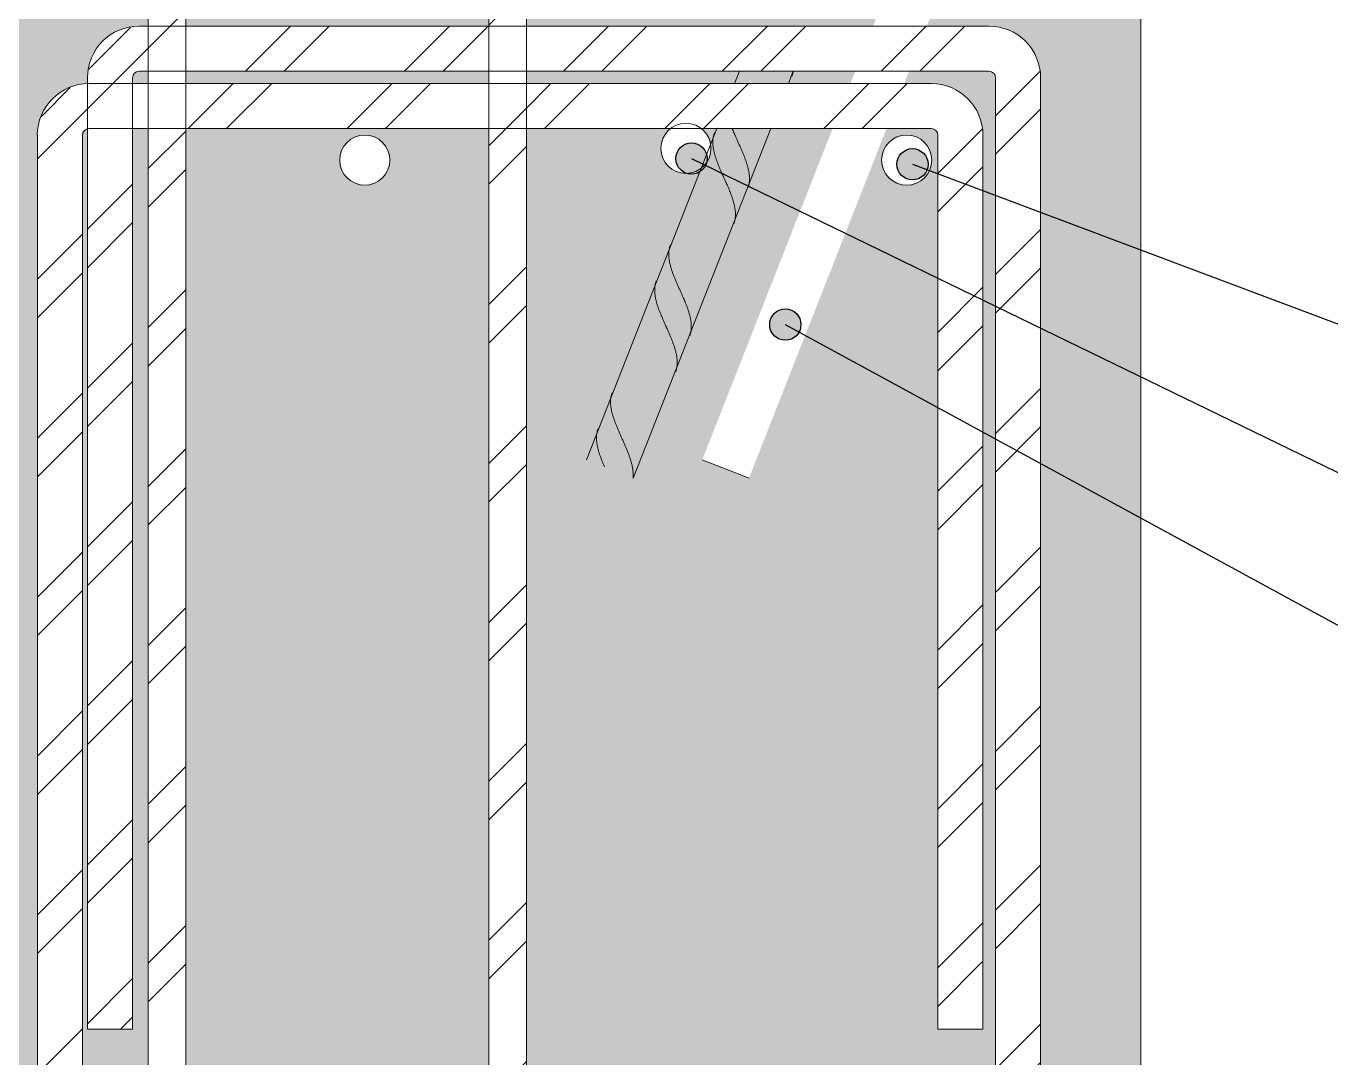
# Model space of a CAD drawing. Header units: inches. Extents: x 16427 to 16619, y -152 to -15.
# Drawn here: x 16552.57 to 16565.57, y -69.91 to -59.63 of the extents above; entities that cross this region are included whole.
import ezdxf

# ---------------------------------------------------------------- set-up
doc = ezdxf.new("R2010")
doc.units = ezdxf.units.IN
doc.header["$MEASUREMENT"] = 0
for name, color, linetype, lineweight in [('A-ANNO-IDEN', 131, 'Continuous', 30), ('A-WALL', 113, 'Continuous', 18), ('A-WALL-PATT', 111, 'Continuous', 18)]:
    doc.layers.add(name, color=color, linetype=linetype, lineweight=lineweight)
pattern_1 = [(45, (2079.869, -114.959), (-0.791959595, 0.791959595), []), (45, (2079.869, -113.759), (-0.791959595, 0.791959595), [])]

# ---------------------------------------------------------------- blocks, each defined once
blk = doc.blocks.new('FP_1-DETAIL - HOLLOWCORE SLAB - RC WAL CONNECTION FRONT')
at = {"layer": 'A-WALL', "lineweight": 9}
for p, q in [((16454.67, -60.074), (16454.621, -60.198)), ((16455.159, -60.198), (16455.207, -60.074)), ((16454.444, -60.647), (16453.145, -63.948)), ((16453.611, -64.131), (16454.982, -60.647))]:
    blk.add_line(p, q, dxfattribs=at)
at = {"layer": 'A-WALL-PATT', "color": 8, "lineweight": 9}
for p, q in [((16455.204, -60.093), (16455.205, -60.087)), ((16455.205, -60.087), (16455.206, -60.081)), ((16455.206, -60.081), (16455.207, -60.075)), ((16455.195, -60.123), (16455.197, -60.117)), ((16455.197, -60.117), (16455.199, -60.111)), ((16455.199, -60.111), (16455.201, -60.105)), ((16455.201, -60.105), (16455.202, -60.099)), ((16455.202, -60.099), (16455.204, -60.093)), ((16454.408, -60.744), (16454.409, -60.737)), ((16454.409, -60.737), (16454.41, -60.731)), ((16454.41, -60.731), (16454.411, -60.725)), ((16454.411, -60.725), (16454.413, -60.719)), ((16454.413, -60.719), (16454.414, -60.713)), ((16454.414, -60.713), (16454.416, -60.707)), ((16454.416, -60.707), (16454.417, -60.701)), ((16454.417, -60.701), (16454.419, -60.695)), ((16454.419, -60.695), (16454.421, -60.689)), ((16454.603, -60.658), (16454.6, -60.651)), ((16454.607, -60.666), (16454.603, -60.658)), ((16454.61, -60.674), (16454.607, -60.666)), ((16454.613, -60.682), (16454.61, -60.674)), ((16454.616, -60.69), (16454.613, -60.682)), ((16454.62, -60.698), (16454.616, -60.69)), ((16454.623, -60.706), (16454.62, -60.698)), ((16454.627, -60.714), (16454.623, -60.706)), ((16454.63, -60.722), (16454.627, -60.714)), ((16454.634, -60.73), (16454.63, -60.722)), ((16454.637, -60.738), (16454.634, -60.73)), ((16454.406, -60.763), (16454.407, -60.756)), ((16454.406, -60.769), (16454.406, -60.763)), ((16454.406, -60.776), (16454.406, -60.769)), ((16454.406, -60.782), (16454.406, -60.776)), ((16454.406, -60.789), (16454.406, -60.782)), ((16454.406, -60.796), (16454.406, -60.789)), ((16454.406, -60.802), (16454.406, -60.796)), ((16454.407, -60.809), (16454.406, -60.802)), ((16454.407, -60.75), (16454.408, -60.744)), ((16454.407, -60.756), (16454.407, -60.75)), ((16454.407, -60.816), (16454.407, -60.809)), ((16454.408, -60.823), (16454.407, -60.816)), ((16454.409, -60.83), (16454.408, -60.823)), ((16454.41, -60.837), (16454.409, -60.83)), ((16454.411, -60.844), (16454.41, -60.837)), ((16454.412, -60.851), (16454.411, -60.844)), ((16454.413, -60.858), (16454.412, -60.851)), ((16454.415, -60.865), (16454.413, -60.858)), ((16454.416, -60.872), (16454.415, -60.865)), ((16454.641, -60.746), (16454.637, -60.738)), ((16454.644, -60.754), (16454.641, -60.746)), ((16454.648, -60.762), (16454.644, -60.754)), ((16454.651, -60.77), (16454.648, -60.762)), ((16454.655, -60.778), (16454.651, -60.77)), ((16454.659, -60.786), (16454.655, -60.778)), ((16454.662, -60.794), (16454.659, -60.786)), ((16454.666, -60.802), (16454.662, -60.794)), ((16454.669, -60.81), (16454.666, -60.802)), ((16454.673, -60.818), (16454.669, -60.81)), ((16454.677, -60.826), (16454.673, -60.818)), ((16454.68, -60.834), (16454.677, -60.826)), ((16454.684, -60.842), (16454.68, -60.834)), ((16454.687, -60.85), (16454.684, -60.842)), ((16454.691, -60.858), (16454.687, -60.85)), ((16454.694, -60.866), (16454.691, -60.858)), ((16454.698, -60.874), (16454.694, -60.866)), ((16454.418, -60.879), (16454.416, -60.872)), ((16454.42, -60.887), (16454.418, -60.879)), ((16454.421, -60.894), (16454.42, -60.887)), ((16454.423, -60.901), (16454.421, -60.894)), ((16454.425, -60.909), (16454.423, -60.901)), ((16454.427, -60.916), (16454.425, -60.909)), ((16454.43, -60.924), (16454.427, -60.916)), ((16454.432, -60.931), (16454.43, -60.924)), ((16454.434, -60.939), (16454.432, -60.931)), ((16454.437, -60.946), (16454.434, -60.939)), ((16454.44, -60.954), (16454.437, -60.946)), ((16454.442, -60.961), (16454.44, -60.954)), ((16454.445, -60.969), (16454.442, -60.961)), ((16454.448, -60.977), (16454.445, -60.969)), ((16454.451, -60.985), (16454.448, -60.977)), ((16454.454, -60.992), (16454.451, -60.985)), ((16454.457, -61), (16454.454, -60.992)), ((16454.701, -60.882), (16454.698, -60.874)), ((16454.704, -60.889), (16454.701, -60.882)), ((16454.708, -60.897), (16454.704, -60.889)), ((16454.711, -60.905), (16454.708, -60.897)), ((16454.714, -60.913), (16454.711, -60.905)), ((16454.717, -60.921), (16454.714, -60.913)), ((16454.72, -60.929), (16454.717, -60.921)), ((16454.723, -60.936), (16454.72, -60.929)), ((16454.726, -60.944), (16454.723, -60.936)), ((16454.729, -60.952), (16454.726, -60.944)), ((16454.732, -60.96), (16454.729, -60.952)), ((16454.735, -60.967), (16454.732, -60.96)), ((16454.737, -60.975), (16454.735, -60.967)), ((16454.74, -60.983), (16454.737, -60.975)), ((16454.742, -60.99), (16454.74, -60.983)), ((16454.745, -60.998), (16454.742, -60.99)), ((16454.747, -61.005), (16454.745, -60.998)), ((16454.46, -61.008), (16454.457, -61)), ((16454.463, -61.016), (16454.46, -61.008)), ((16454.466, -61.024), (16454.463, -61.016)), ((16454.469, -61.031), (16454.466, -61.024)), ((16454.473, -61.039), (16454.469, -61.031)), ((16454.476, -61.047), (16454.473, -61.039)), ((16454.479, -61.055), (16454.476, -61.047)), ((16454.483, -61.063), (16454.479, -61.055)), ((16454.486, -61.071), (16454.483, -61.063)), ((16454.49, -61.079), (16454.486, -61.071)), ((16454.493, -61.087), (16454.49, -61.079)), ((16454.497, -61.095), (16454.493, -61.087)), ((16454.5, -61.103), (16454.497, -61.095)), ((16454.504, -61.111), (16454.5, -61.103)), ((16454.507, -61.119), (16454.504, -61.111)), ((16454.511, -61.127), (16454.507, -61.119)), ((16454.514, -61.135), (16454.511, -61.127)), ((16454.749, -61.013), (16454.747, -61.005)), ((16454.751, -61.02), (16454.749, -61.013)), ((16454.753, -61.027), (16454.751, -61.02)), ((16454.755, -61.035), (16454.753, -61.027)), ((16454.757, -61.042), (16454.755, -61.035)), ((16454.759, -61.049), (16454.757, -61.042)), ((16454.761, -61.057), (16454.759, -61.049)), ((16454.762, -61.064), (16454.761, -61.057)), ((16454.764, -61.071), (16454.762, -61.064)), ((16454.765, -61.078), (16454.764, -61.071)), ((16454.766, -61.085), (16454.765, -61.078)), ((16454.767, -61.092), (16454.766, -61.085)), ((16454.768, -61.099), (16454.767, -61.092)), ((16454.769, -61.106), (16454.768, -61.099)), ((16454.77, -61.113), (16454.769, -61.106)), ((16454.77, -61.12), (16454.77, -61.113)), ((16454.771, -61.127), (16454.77, -61.12)), ((16454.771, -61.133), (16454.771, -61.127)), ((16454.518, -61.143), (16454.514, -61.135)), ((16454.522, -61.151), (16454.518, -61.143)), ((16454.525, -61.159), (16454.522, -61.151)), ((16454.529, -61.167), (16454.525, -61.159)), ((16454.532, -61.175), (16454.529, -61.167)), ((16454.536, -61.183), (16454.532, -61.175)), ((16454.54, -61.191), (16454.536, -61.183)), ((16454.543, -61.199), (16454.54, -61.191)), ((16454.547, -61.207), (16454.543, -61.199)), ((16454.55, -61.215), (16454.547, -61.207)), ((16454.554, -61.223), (16454.55, -61.215)), ((16454.557, -61.231), (16454.554, -61.223)), ((16454.56, -61.239), (16454.557, -61.231)), ((16454.564, -61.247), (16454.56, -61.239)), ((16454.567, -61.255), (16454.564, -61.247)), ((16454.57, -61.262), (16454.567, -61.255)), ((16454.756, -61.239), (16454.758, -61.233)), ((16454.758, -61.233), (16454.759, -61.228)), ((16454.759, -61.228), (16454.761, -61.222)), ((16454.761, -61.222), (16454.763, -61.216)), ((16454.763, -61.216), (16454.764, -61.21)), ((16454.764, -61.21), (16454.766, -61.204)), ((16454.766, -61.204), (16454.767, -61.198)), ((16454.767, -61.198), (16454.768, -61.191)), ((16454.768, -61.191), (16454.769, -61.185)), ((16454.769, -61.179), (16454.77, -61.172)), ((16454.769, -61.185), (16454.769, -61.179)), ((16454.77, -61.172), (16454.771, -61.166)), ((16454.771, -61.14), (16454.771, -61.133)), ((16454.771, -61.147), (16454.771, -61.14)), ((16454.771, -61.153), (16454.771, -61.147)), ((16454.771, -61.16), (16454.771, -61.153)), ((16454.771, -61.166), (16454.771, -61.16)), ((16454.573, -61.27), (16454.57, -61.262)), ((16454.577, -61.278), (16454.573, -61.27)), ((16454.58, -61.286), (16454.577, -61.278)), ((16454.583, -61.294), (16454.58, -61.286)), ((16454.586, -61.301), (16454.583, -61.294)), ((16454.588, -61.309), (16454.586, -61.301)), ((16454.591, -61.317), (16454.588, -61.309)), ((16454.594, -61.325), (16454.591, -61.317)), ((16454.597, -61.332), (16454.594, -61.325)), ((16454.599, -61.34), (16454.597, -61.332)), ((16454.602, -61.347), (16454.599, -61.34)), ((16454.604, -61.355), (16454.602, -61.347)), ((16454.606, -61.362), (16454.604, -61.355)), ((16454.609, -61.37), (16454.606, -61.362)), ((16454.611, -61.377), (16454.609, -61.37)), ((16454.613, -61.385), (16454.611, -61.377)), ((16454.615, -61.392), (16454.613, -61.385)), ((16454.617, -61.399), (16454.615, -61.392)), ((16454.618, -61.407), (16454.617, -61.399)), ((16454.62, -61.414), (16454.618, -61.407)), ((16454.622, -61.421), (16454.62, -61.414)), ((16454.623, -61.428), (16454.622, -61.421)), ((16454.624, -61.435), (16454.623, -61.428)), ((16454.625, -61.442), (16454.624, -61.435)), ((16454.627, -61.449), (16454.625, -61.442)), ((16454.627, -61.456), (16454.627, -61.449)), ((16454.628, -61.463), (16454.627, -61.456)), ((16454.629, -61.47), (16454.628, -61.463)), ((16454.63, -61.477), (16454.629, -61.47)), ((16454.63, -61.484), (16454.63, -61.477)), ((16454.63, -61.49), (16454.63, -61.484)), ((16454.631, -61.497), (16454.63, -61.49)), ((16454.63, -61.51), (16454.631, -61.504)), ((16454.63, -61.517), (16454.63, -61.51)), ((16454.63, -61.523), (16454.63, -61.517)), ((16454.631, -61.504), (16454.631, -61.497)), ((16454.615, -61.597), (16454.617, -61.591)), ((16454.617, -61.591), (16454.619, -61.585)), ((16454.619, -61.585), (16454.621, -61.579)), ((16454.621, -61.579), (16454.622, -61.573)), ((16454.622, -61.573), (16454.624, -61.567)), ((16454.624, -61.567), (16454.625, -61.561)), ((16454.625, -61.561), (16454.626, -61.555)), ((16454.626, -61.555), (16454.627, -61.549)), ((16454.627, -61.549), (16454.628, -61.542)), ((16454.628, -61.542), (16454.629, -61.536)), ((16454.629, -61.53), (16454.63, -61.523)), ((16454.629, -61.536), (16454.629, -61.53)), ((16453.966, -61.886), (16453.967, -61.879)), ((16453.966, -61.892), (16453.966, -61.886)), ((16453.966, -61.899), (16453.966, -61.892)), ((16453.966, -61.905), (16453.966, -61.899)), ((16453.966, -61.912), (16453.966, -61.905)), ((16453.967, -61.873), (16453.968, -61.867)), ((16453.967, -61.879), (16453.967, -61.873)), ((16453.968, -61.867), (16453.969, -61.86)), ((16453.969, -61.86), (16453.97, -61.854)), ((16453.97, -61.854), (16453.971, -61.848)), ((16453.971, -61.848), (16453.972, -61.842)), ((16453.972, -61.842), (16453.973, -61.836)), ((16453.973, -61.836), (16453.975, -61.83)), ((16453.975, -61.83), (16453.976, -61.824)), ((16453.976, -61.824), (16453.978, -61.818)), ((16453.978, -61.818), (16453.98, -61.812)), ((16453.98, -61.812), (16453.982, -61.806)), ((16453.967, -61.919), (16453.966, -61.912)), ((16453.967, -61.926), (16453.967, -61.919)), ((16453.968, -61.932), (16453.967, -61.926)), ((16453.968, -61.939), (16453.968, -61.932)), ((16453.969, -61.946), (16453.968, -61.939)), ((16453.97, -61.953), (16453.969, -61.946)), ((16453.971, -61.96), (16453.97, -61.953)), ((16453.972, -61.967), (16453.971, -61.96)), ((16453.974, -61.974), (16453.972, -61.967)), ((16453.975, -61.982), (16453.974, -61.974)), ((16453.977, -61.989), (16453.975, -61.982)), ((16453.978, -61.996), (16453.977, -61.989)), ((16453.98, -62.003), (16453.978, -61.996)), ((16453.982, -62.011), (16453.98, -62.003)), ((16453.984, -62.018), (16453.982, -62.011)), ((16453.986, -62.025), (16453.984, -62.018)), ((16453.988, -62.033), (16453.986, -62.025)), ((16453.99, -62.04), (16453.988, -62.033)), ((16453.839, -62.169), (16453.841, -62.163)), ((16453.993, -62.048), (16453.99, -62.04)), ((16453.995, -62.055), (16453.993, -62.048)), ((16453.998, -62.063), (16453.995, -62.055)), ((16454, -62.07), (16453.998, -62.063)), ((16454.003, -62.078), (16454, -62.07)), ((16454.005, -62.086), (16454.003, -62.078)), ((16454.008, -62.093), (16454.005, -62.086)), ((16454.011, -62.101), (16454.008, -62.093)), ((16454.014, -62.109), (16454.011, -62.101)), ((16454.017, -62.117), (16454.014, -62.109)), ((16454.02, -62.125), (16454.017, -62.117)), ((16454.023, -62.132), (16454.02, -62.125)), ((16454.027, -62.14), (16454.023, -62.132)), ((16454.03, -62.148), (16454.027, -62.14)), ((16454.033, -62.156), (16454.03, -62.148)), ((16454.036, -62.164), (16454.033, -62.156)), ((16454.04, -62.172), (16454.036, -62.164)), ((16453.826, -62.237), (16453.827, -62.23)), ((16453.826, -62.243), (16453.826, -62.237)), ((16453.826, -62.25), (16453.826, -62.243)), ((16453.826, -62.256), (16453.826, -62.25)), ((16453.826, -62.263), (16453.826, -62.256)), ((16453.826, -62.269), (16453.826, -62.263)), ((16453.826, -62.276), (16453.826, -62.269)), ((16453.827, -62.283), (16453.826, -62.276)), ((16453.827, -62.224), (16453.828, -62.218)), ((16453.827, -62.23), (16453.827, -62.224)), ((16453.827, -62.29), (16453.827, -62.283)), ((16453.828, -62.297), (16453.827, -62.29)), ((16453.828, -62.218), (16453.829, -62.211)), ((16453.829, -62.303), (16453.828, -62.297)), ((16453.829, -62.211), (16453.83, -62.205)), ((16453.83, -62.205), (16453.831, -62.199)), ((16453.831, -62.199), (16453.832, -62.193)), ((16453.832, -62.193), (16453.834, -62.187)), ((16453.834, -62.187), (16453.836, -62.181)), ((16453.836, -62.181), (16453.837, -62.175)), ((16453.837, -62.175), (16453.839, -62.169)), ((16454.043, -62.18), (16454.04, -62.172)), ((16454.047, -62.188), (16454.043, -62.18)), ((16454.05, -62.196), (16454.047, -62.188)), ((16454.054, -62.204), (16454.05, -62.196)), ((16454.057, -62.212), (16454.054, -62.204)), ((16454.061, -62.22), (16454.057, -62.212)), ((16454.064, -62.228), (16454.061, -62.22)), ((16454.068, -62.236), (16454.064, -62.228)), ((16454.071, -62.244), (16454.068, -62.236)), ((16454.075, -62.252), (16454.071, -62.244)), ((16454.079, -62.26), (16454.075, -62.252)), ((16454.082, -62.268), (16454.079, -62.26)), ((16454.086, -62.276), (16454.082, -62.268)), ((16454.089, -62.284), (16454.086, -62.276)), ((16454.093, -62.292), (16454.089, -62.284)), ((16454.097, -62.3), (16454.093, -62.292)), ((16453.83, -62.31), (16453.829, -62.303)), ((16453.831, -62.317), (16453.83, -62.31)), ((16453.832, -62.325), (16453.831, -62.317)), ((16453.833, -62.332), (16453.832, -62.325)), ((16453.835, -62.339), (16453.833, -62.332)), ((16453.836, -62.346), (16453.835, -62.339)), ((16453.838, -62.353), (16453.836, -62.346)), ((16453.839, -62.36), (16453.838, -62.353)), ((16453.841, -62.368), (16453.839, -62.36)), ((16453.843, -62.375), (16453.841, -62.368)), ((16453.845, -62.383), (16453.843, -62.375)), ((16453.847, -62.39), (16453.845, -62.383)), ((16453.85, -62.397), (16453.847, -62.39)), ((16453.852, -62.405), (16453.85, -62.397)), ((16453.854, -62.413), (16453.852, -62.405)), ((16453.857, -62.42), (16453.854, -62.413)), ((16453.859, -62.428), (16453.857, -62.42)), ((16453.862, -62.435), (16453.859, -62.428)), ((16454.1, -62.308), (16454.097, -62.3)), ((16454.104, -62.316), (16454.1, -62.308)), ((16454.107, -62.324), (16454.104, -62.316)), ((16454.111, -62.332), (16454.107, -62.324)), ((16454.114, -62.34), (16454.111, -62.332)), ((16454.118, -62.347), (16454.114, -62.34)), ((16454.121, -62.355), (16454.118, -62.347)), ((16454.124, -62.363), (16454.121, -62.355)), ((16454.128, -62.371), (16454.124, -62.363)), ((16454.131, -62.379), (16454.128, -62.371)), ((16454.134, -62.387), (16454.131, -62.379)), ((16454.137, -62.395), (16454.134, -62.387)), ((16454.14, -62.403), (16454.137, -62.395)), ((16454.143, -62.41), (16454.14, -62.403)), ((16454.146, -62.418), (16454.143, -62.41)), ((16454.149, -62.426), (16454.146, -62.418)), ((16454.152, -62.433), (16454.149, -62.426)), ((16453.865, -62.443), (16453.862, -62.435)), ((16453.868, -62.451), (16453.865, -62.443)), ((16453.871, -62.458), (16453.868, -62.451)), ((16453.874, -62.466), (16453.871, -62.458)), ((16453.877, -62.474), (16453.874, -62.466)), ((16453.88, -62.482), (16453.877, -62.474)), ((16453.883, -62.49), (16453.88, -62.482)), ((16453.886, -62.497), (16453.883, -62.49)), ((16453.889, -62.505), (16453.886, -62.497)), ((16453.892, -62.513), (16453.889, -62.505)), ((16453.896, -62.521), (16453.892, -62.513)), ((16453.899, -62.529), (16453.896, -62.521)), ((16453.903, -62.537), (16453.899, -62.529)), ((16453.906, -62.545), (16453.903, -62.537)), ((16453.91, -62.553), (16453.906, -62.545)), ((16453.913, -62.561), (16453.91, -62.553)), ((16454.155, -62.441), (16454.152, -62.433)), ((16454.157, -62.449), (16454.155, -62.441)), ((16454.16, -62.456), (16454.157, -62.449)), ((16454.162, -62.464), (16454.16, -62.456)), ((16454.165, -62.472), (16454.162, -62.464)), ((16454.167, -62.479), (16454.165, -62.472)), ((16454.169, -62.487), (16454.167, -62.479)), ((16454.171, -62.494), (16454.169, -62.487)), ((16454.173, -62.501), (16454.171, -62.494)), ((16454.175, -62.509), (16454.173, -62.501)), ((16454.177, -62.516), (16454.175, -62.509)), ((16454.179, -62.523), (16454.177, -62.516)), ((16454.181, -62.531), (16454.179, -62.523)), ((16454.182, -62.538), (16454.181, -62.531)), ((16454.184, -62.545), (16454.182, -62.538)), ((16454.185, -62.552), (16454.184, -62.545)), ((16454.186, -62.559), (16454.185, -62.552)), ((16453.917, -62.569), (16453.913, -62.561)), ((16453.92, -62.577), (16453.917, -62.569)), ((16453.924, -62.585), (16453.92, -62.577)), ((16453.927, -62.593), (16453.924, -62.585)), ((16453.931, -62.601), (16453.927, -62.593)), ((16453.934, -62.609), (16453.931, -62.601)), ((16453.938, -62.617), (16453.934, -62.609)), ((16453.942, -62.625), (16453.938, -62.617)), ((16453.945, -62.633), (16453.942, -62.625)), ((16453.949, -62.641), (16453.945, -62.633)), ((16453.952, -62.649), (16453.949, -62.641)), ((16453.956, -62.657), (16453.952, -62.649)), ((16453.96, -62.665), (16453.956, -62.657)), ((16453.963, -62.673), (16453.96, -62.665)), ((16453.967, -62.681), (16453.963, -62.673)), ((16453.97, -62.689), (16453.967, -62.681)), ((16454.183, -62.69), (16454.184, -62.684)), ((16454.184, -62.684), (16454.186, -62.678)), ((16454.187, -62.566), (16454.186, -62.559)), ((16454.186, -62.678), (16454.187, -62.671)), ((16454.188, -62.573), (16454.187, -62.566)), ((16454.187, -62.671), (16454.188, -62.665)), ((16454.189, -62.58), (16454.188, -62.573)), ((16454.188, -62.665), (16454.189, -62.659)), ((16454.19, -62.587), (16454.189, -62.58)), ((16454.189, -62.653), (16454.19, -62.646)), ((16454.189, -62.659), (16454.189, -62.653)), ((16454.19, -62.594), (16454.19, -62.587)), ((16454.191, -62.6), (16454.19, -62.594)), ((16454.19, -62.64), (16454.191, -62.633)), ((16454.19, -62.646), (16454.19, -62.64)), ((16454.191, -62.607), (16454.191, -62.6)), ((16454.191, -62.614), (16454.191, -62.607)), ((16454.191, -62.62), (16454.191, -62.614)), ((16454.191, -62.627), (16454.191, -62.62)), ((16454.191, -62.633), (16454.191, -62.627)), ((16453.974, -62.697), (16453.97, -62.689)), ((16453.977, -62.705), (16453.974, -62.697)), ((16453.98, -62.713), (16453.977, -62.705)), ((16453.984, -62.721), (16453.98, -62.713)), ((16453.987, -62.728), (16453.984, -62.721)), ((16453.99, -62.736), (16453.987, -62.728)), ((16453.993, -62.744), (16453.99, -62.736)), ((16453.996, -62.752), (16453.993, -62.744)), ((16454, -62.76), (16453.996, -62.752)), ((16454.003, -62.768), (16454, -62.76)), ((16454.006, -62.775), (16454.003, -62.768)), ((16454.008, -62.783), (16454.006, -62.775)), ((16454.011, -62.791), (16454.008, -62.783)), ((16454.014, -62.798), (16454.011, -62.791)), ((16454.017, -62.806), (16454.014, -62.798)), ((16454.019, -62.814), (16454.017, -62.806)), ((16454.022, -62.821), (16454.019, -62.814)), ((16454.175, -62.713), (16454.178, -62.707)), ((16454.178, -62.707), (16454.179, -62.702)), ((16454.179, -62.702), (16454.181, -62.696)), ((16454.181, -62.696), (16454.183, -62.69)), ((16454.024, -62.829), (16454.022, -62.821)), ((16454.026, -62.836), (16454.024, -62.829)), ((16454.029, -62.844), (16454.026, -62.836)), ((16454.031, -62.851), (16454.029, -62.844)), ((16454.033, -62.859), (16454.031, -62.851)), ((16454.035, -62.866), (16454.033, -62.859)), ((16454.037, -62.873), (16454.035, -62.866)), ((16454.038, -62.881), (16454.037, -62.873)), ((16454.04, -62.888), (16454.038, -62.881)), ((16454.042, -62.895), (16454.04, -62.888)), ((16454.043, -62.902), (16454.042, -62.895)), ((16454.044, -62.909), (16454.043, -62.902)), ((16454.045, -62.916), (16454.044, -62.909)), ((16454.046, -62.923), (16454.045, -62.916)), ((16454.047, -62.93), (16454.046, -62.923)), ((16454.048, -62.937), (16454.047, -62.93)), ((16454.049, -62.944), (16454.048, -62.937)), ((16454.049, -62.951), (16454.049, -62.944)), ((16454.035, -63.07), (16454.037, -63.065)), ((16454.037, -63.065), (16454.039, -63.059)), ((16454.039, -63.059), (16454.041, -63.053)), ((16454.041, -63.053), (16454.042, -63.047)), ((16454.042, -63.047), (16454.044, -63.041)), ((16454.044, -63.041), (16454.045, -63.035)), ((16454.045, -63.035), (16454.046, -63.029)), ((16454.046, -63.029), (16454.047, -63.022)), ((16454.047, -63.022), (16454.048, -63.016)), ((16454.048, -63.016), (16454.049, -63.01)), ((16454.05, -62.958), (16454.049, -62.951)), ((16454.049, -63.004), (16454.05, -62.997)), ((16454.049, -63.01), (16454.049, -63.004)), ((16454.05, -62.964), (16454.05, -62.958)), ((16454.05, -62.971), (16454.05, -62.964)), ((16454.051, -62.978), (16454.05, -62.971)), ((16454.05, -62.984), (16454.051, -62.978)), ((16454.05, -62.991), (16454.05, -62.984)), ((16454.05, -62.997), (16454.05, -62.991)), ((16453.388, -63.341), (16453.389, -63.334)), ((16453.389, -63.328), (16453.39, -63.322)), ((16453.389, -63.334), (16453.389, -63.328)), ((16453.39, -63.322), (16453.392, -63.316)), ((16453.392, -63.316), (16453.393, -63.31)), ((16453.393, -63.31), (16453.394, -63.304)), ((16453.394, -63.304), (16453.396, -63.298)), ((16453.396, -63.298), (16453.398, -63.292)), ((16453.398, -63.292), (16453.4, -63.286)), ((16453.4, -63.286), (16453.402, -63.28)), ((16453.386, -63.36), (16453.387, -63.354)), ((16453.386, -63.367), (16453.386, -63.36)), ((16453.386, -63.373), (16453.386, -63.367)), ((16453.386, -63.38), (16453.386, -63.373)), ((16453.386, -63.387), (16453.386, -63.38)), ((16453.387, -63.393), (16453.386, -63.387)), ((16453.387, -63.347), (16453.388, -63.341)), ((16453.387, -63.354), (16453.387, -63.347)), ((16453.387, -63.4), (16453.387, -63.393)), ((16453.388, -63.407), (16453.387, -63.4)), ((16453.389, -63.414), (16453.388, -63.407)), ((16453.389, -63.421), (16453.389, -63.414)), ((16453.39, -63.428), (16453.389, -63.421)), ((16453.391, -63.435), (16453.39, -63.428)), ((16453.393, -63.442), (16453.391, -63.435)), ((16453.394, -63.449), (16453.393, -63.442)), ((16453.395, -63.456), (16453.394, -63.449)), ((16453.397, -63.464), (16453.395, -63.456)), ((16453.399, -63.471), (16453.397, -63.464)), ((16453.4, -63.478), (16453.399, -63.471)), ((16453.402, -63.486), (16453.4, -63.478)), ((16453.404, -63.493), (16453.402, -63.486)), ((16453.406, -63.501), (16453.404, -63.493)), ((16453.408, -63.508), (16453.406, -63.501)), ((16453.411, -63.516), (16453.408, -63.508)), ((16453.413, -63.523), (16453.411, -63.516)), ((16453.415, -63.531), (16453.413, -63.523)), ((16453.418, -63.538), (16453.415, -63.531)), ((16453.421, -63.546), (16453.418, -63.538)), ((16453.423, -63.554), (16453.421, -63.546)), ((16453.426, -63.561), (16453.423, -63.554)), ((16453.429, -63.569), (16453.426, -63.561)), ((16453.432, -63.577), (16453.429, -63.569)), ((16453.435, -63.585), (16453.432, -63.577)), ((16453.438, -63.593), (16453.435, -63.585)), ((16453.441, -63.6), (16453.438, -63.593)), ((16453.246, -63.711), (16453.247, -63.704)), ((16453.246, -63.717), (16453.246, -63.711)), ((16453.246, -63.724), (16453.246, -63.717)), ((16453.246, -63.73), (16453.246, -63.724)), ((16453.247, -63.698), (16453.248, -63.691)), ((16453.247, -63.704), (16453.247, -63.698)), ((16453.248, -63.691), (16453.249, -63.685)), ((16453.249, -63.685), (16453.25, -63.679)), ((16453.25, -63.679), (16453.251, -63.673)), ((16453.251, -63.673), (16453.252, -63.667)), ((16453.252, -63.667), (16453.254, -63.661)), ((16453.254, -63.661), (16453.255, -63.655)), ((16453.255, -63.655), (16453.257, -63.649)), ((16453.257, -63.649), (16453.259, -63.643)), ((16453.259, -63.643), (16453.261, -63.637)), ((16453.444, -63.608), (16453.441, -63.6)), ((16453.447, -63.616), (16453.444, -63.608)), ((16453.451, -63.624), (16453.447, -63.616)), ((16453.454, -63.632), (16453.451, -63.624)), ((16453.457, -63.64), (16453.454, -63.632)), ((16453.461, -63.648), (16453.457, -63.64)), ((16453.464, -63.656), (16453.461, -63.648)), ((16453.468, -63.664), (16453.464, -63.656)), ((16453.471, -63.672), (16453.468, -63.664)), ((16453.475, -63.68), (16453.471, -63.672)), ((16453.478, -63.688), (16453.475, -63.68)), ((16453.482, -63.696), (16453.478, -63.688)), ((16453.485, -63.704), (16453.482, -63.696)), ((16453.489, -63.712), (16453.485, -63.704)), ((16453.493, -63.72), (16453.489, -63.712)), ((16453.496, -63.728), (16453.493, -63.72)), ((16453.5, -63.736), (16453.496, -63.728)), ((16453.246, -63.737), (16453.246, -63.73)), ((16453.246, -63.743), (16453.246, -63.737)), ((16453.246, -63.75), (16453.246, -63.743)), ((16453.247, -63.757), (16453.246, -63.75)), ((16453.247, -63.764), (16453.247, -63.757)), ((16453.248, -63.771), (16453.247, -63.764)), ((16453.249, -63.778), (16453.248, -63.771)), ((16453.25, -63.785), (16453.249, -63.778)), ((16453.251, -63.792), (16453.25, -63.785)), ((16453.252, -63.799), (16453.251, -63.792)), ((16453.253, -63.806), (16453.252, -63.799)), ((16453.255, -63.813), (16453.253, -63.806)), ((16453.256, -63.82), (16453.255, -63.813)), ((16453.258, -63.827), (16453.256, -63.82)), ((16453.259, -63.835), (16453.258, -63.827)), ((16453.261, -63.842), (16453.259, -63.835)), ((16453.263, -63.849), (16453.261, -63.842)), ((16453.265, -63.857), (16453.263, -63.849)), ((16453.267, -63.864), (16453.265, -63.857)), ((16453.503, -63.744), (16453.5, -63.736)), ((16453.507, -63.752), (16453.503, -63.744)), ((16453.511, -63.76), (16453.507, -63.752)), ((16453.514, -63.768), (16453.511, -63.76)), ((16453.518, -63.776), (16453.514, -63.768)), ((16453.521, -63.785), (16453.518, -63.776)), ((16453.525, -63.793), (16453.521, -63.785)), ((16453.528, -63.801), (16453.525, -63.793)), ((16453.532, -63.809), (16453.528, -63.801)), ((16453.535, -63.817), (16453.532, -63.809)), ((16453.539, -63.825), (16453.535, -63.817)), ((16453.542, -63.832), (16453.539, -63.825)), ((16453.546, -63.84), (16453.542, -63.832)), ((16453.549, -63.848), (16453.546, -63.84)), ((16453.552, -63.856), (16453.549, -63.848)), ((16453.555, -63.864), (16453.552, -63.856)), ((16453.27, -63.872), (16453.267, -63.864)), ((16453.272, -63.879), (16453.27, -63.872)), ((16453.274, -63.887), (16453.272, -63.879)), ((16453.277, -63.894), (16453.274, -63.887)), ((16453.28, -63.902), (16453.277, -63.894)), ((16453.282, -63.91), (16453.28, -63.902)), ((16453.285, -63.917), (16453.282, -63.91)), ((16453.288, -63.925), (16453.285, -63.917)), ((16453.291, -63.933), (16453.288, -63.925)), ((16453.294, -63.94), (16453.291, -63.933)), ((16453.297, -63.948), (16453.294, -63.94)), ((16453.3, -63.956), (16453.297, -63.948)), ((16453.303, -63.964), (16453.3, -63.956)), ((16453.306, -63.972), (16453.303, -63.964)), ((16453.309, -63.98), (16453.306, -63.972)), ((16453.313, -63.987), (16453.309, -63.98)), ((16453.316, -63.995), (16453.313, -63.987)), ((16453.558, -63.872), (16453.555, -63.864)), ((16453.561, -63.88), (16453.558, -63.872)), ((16453.564, -63.888), (16453.561, -63.88)), ((16453.567, -63.895), (16453.564, -63.888)), ((16453.57, -63.903), (16453.567, -63.895)), ((16453.573, -63.911), (16453.57, -63.903)), ((16453.576, -63.919), (16453.573, -63.911)), ((16453.578, -63.926), (16453.576, -63.919)), ((16453.581, -63.934), (16453.578, -63.926)), ((16453.583, -63.941), (16453.581, -63.934)), ((16453.586, -63.949), (16453.583, -63.941)), ((16453.588, -63.957), (16453.586, -63.949)), ((16453.59, -63.964), (16453.588, -63.957)), ((16453.592, -63.972), (16453.59, -63.964)), ((16453.594, -63.979), (16453.592, -63.972)), ((16453.596, -63.986), (16453.594, -63.979)), ((16453.598, -63.994), (16453.596, -63.986)), ((16453.319, -64.003), (16453.316, -63.995)), ((16453.323, -64.011), (16453.319, -64.003)), ((16453.326, -64.019), (16453.323, -64.011)), ((16453.6, -64.001), (16453.598, -63.994)), ((16453.601, -64.008), (16453.6, -64.001)), ((16453.603, -64.015), (16453.601, -64.008)), ((16453.604, -64.023), (16453.603, -64.015)), ((16453.605, -64.03), (16453.604, -64.023)), ((16453.607, -64.037), (16453.605, -64.03)), ((16453.608, -64.044), (16453.607, -64.037)), ((16453.608, -64.051), (16453.608, -64.044)), ((16453.609, -64.058), (16453.608, -64.051)), ((16453.61, -64.065), (16453.609, -64.058)), ((16453.61, -64.071), (16453.61, -64.065)), ((16453.611, -64.078), (16453.61, -64.071)), ((16453.61, -64.118), (16453.611, -64.111)), ((16453.61, -64.124), (16453.61, -64.118)), ((16453.611, -64.085), (16453.611, -64.078)), ((16453.611, -64.092), (16453.611, -64.085)), ((16453.611, -64.098), (16453.611, -64.092)), ((16453.611, -64.105), (16453.611, -64.098)), ((16453.611, -64.111), (16453.611, -64.105)), ((16453.609, -64.131), (16453.61, -64.124))]:
    blk.add_line(p, q, dxfattribs=at)
blk = doc.blocks.new('Dowel18 - Dowel-1958042-DETAIL - HOLLOWCORE SLAB - RC WAL CONNECTION FRONT')
at = {"layer": 'A-WALL', "lineweight": 9}
blk.add_blockref('FP_1-DETAIL - HOLLOWCORE SLAB - RC WAL CONNECTION FRONT', (52.503, 0), dxfattribs=at)
blk = doc.blocks.new('Generic Models 301 - Generic Models 1-1964666-DETAIL - HOLLOWCORE SLAB - RC WAL CONNECTION SIDE')
at = {"layer": 'A-WALL', "lineweight": 9}
for start, end in [(0, 180), (180, 0)]:
    blk.add_arc((16524.982, -60.844), 0.25, start, end, dxfattribs=at)
blk = doc.blocks.new('Generic Models 286 - Generic Models 1-1977822-DETAIL - HOLLOWCORE SLAB - RC WAL CONNECTION SIDE')
at = {"layer": 'A-WALL-PATT', "lineweight": 9}
h = blk.add_hatch(dxfattribs=at)
h.set_pattern_fill('FP_6', color=8, style=0, pattern_type=2)
h.set_pattern_definition([(50, (2079.869, -114.959), (2.29529108, -0.20022947), [0.24, -2.64]), (355, (2079.869, -114.959), (-0.44391855, 2.40684884), [0.192, -2.112]), (100.451, (2080.061, -114.976), (1.85147686, 2.206452), [0.204, -2.244]), (46.184, (2079.869, -114.319), (3.41498314, -0.5298822), [0.36, -3.96]), (96.636, (2080.154, -114.363), (2.9907744, 3.1175039), [0.306, -3.365]), (351.184, (2079.869, -114.319), (2.9911175, 3.1174062), [0.288, -3.168]), (21, (2080.189, -114.479), (1.91043364, -1.28790384), [0.24, -2.64]), (326, (2080.189, -114.479), (0.77860356, 2.3202934), [0.192, -2.112]), (71.451, (2080.349, -114.586), (2.6890473, 1.0321926), [0.204, -2.244]), (37.5, (2079.869, -114.959), (0.038893785, 1.064692103), [0.106, -1.981, 0.106, -2.038, -2.12]), (37.5, (2079.869, -114.959), (0.038893785, 1.064692103), [-4.23, 0.106, -2.014]), (7.5, (2079.869, -114.959), (0.84152303, 1.26163425), [0.106, -1.117, 0.106, -1.933, -0.808]), (7.5, (2079.869, -114.959), (0.84152303, 1.26163425), [-3.261, 0.106, -0.702]), (327.5, (2079.156, -114.959), (1.707841713, -0.07187965), [0.106, -0.694, 0.106, -2.39, -3.312]), (327.5, (2079.156, -114.959), (1.707841713, -0.07187965), [-3.296, 0.106, -3.206]), (317.5, (2078.836, -114.959), (1.86586297, 0.32069512), [0.106, -0.934, 0.106, -1.552, -2.352]), (317.5, (2078.836, -114.959), (1.86586297, 0.32069512), [-2.698, 0.106, -2.246])])
h.paths.add_polyline_path([(16521.217, -89.642), (16528.068, -89.642), (16528.068, -60.141), (16528.049, -60.094), (16528.002, -60.074), (16527.207, -60.074), (16527.159, -60.198), (16527.427, -60.198), (16527.56, -60.216), (16527.685, -60.267), (16527.792, -60.349), (16527.873, -60.456), (16527.925, -60.58), (16527.943, -60.714), (16527.943, -69.625), (16527.493, -69.625), (16527.493, -60.714), (16527.474, -60.667), (16527.427, -60.647), (16526.982, -60.647), (16525.611, -64.131), (16525.145, -63.948), (16526.444, -60.647), (16525.127, -60.647), (16525.199, -60.719), (16525.232, -60.844), (16525.199, -60.969), (16525.107, -61.06), (16524.982, -61.094), (16524.857, -61.06), (16524.766, -60.969), (16524.732, -60.844), (16524.766, -60.719), (16524.837, -60.647), (16523.393, -60.647), (16523.393, -88.125), (16523.018, -88.125), (16523.018, -60.647), (16519.996, -60.647), (16519.996, -88.125), (16519.621, -88.125), (16519.621, -60.647), (16519.467, -60.647), (16519.467, -69.625), (16519.018, -69.625), (16519.018, -60.654), (16518.986, -60.667), (16518.967, -60.714), (16518.967, -89.642), (16519.996, -89.642)], flags=0)
h.paths.add_polyline_path([(16529.518, -89.642), (16529.518, -58.625), (16527.778, -58.625), (16527.384, -59.625), (16528.002, -59.625), (16528.135, -59.643), (16528.26, -59.694), (16528.367, -59.776), (16528.449, -59.883), (16528.5, -60.008), (16528.518, -60.141), (16528.518, -89.642), (16529.456, -89.642)], flags=0)
h.paths.add_polyline_path([(16517.64, -89.642), (16518.518, -89.642), (16518.518, -60.714), (16518.535, -60.58), (16518.587, -60.456), (16518.669, -60.349), (16518.776, -60.267), (16518.9, -60.216), (16519.018, -60.198), (16519.018, -60.141), (16519.035, -60.008), (16519.087, -59.883), (16519.169, -59.776), (16519.276, -59.694), (16519.4, -59.643), (16519.533, -59.625), (16519.621, -59.625), (16519.621, -28.125), (16519.996, -28.125), (16519.996, -59.625), (16523.018, -59.625), (16523.018, -28.125), (16523.393, -28.125), (16523.393, -59.625), (16526.847, -59.625), (16527.24, -58.625), (16525.518, -58.625), (16525.518, -14.615), (16524.518, -14.615), (16524.518, -58.625), (16524.143, -58.625), (16524.143, -14.615), (16518.802, -14.615), (16518.802, -58.625), (16518.427, -58.625), (16518.427, -14.615), (16517.518, -14.615), (16517.518, -89.642)], flags=0)
h.paths.add_polyline_path([(16527.568, -82.521), (16527.443, -82.488), (16527.352, -82.396), (16527.318, -82.271), (16527.352, -82.146), (16527.443, -82.055), (16527.568, -82.021), (16527.693, -82.055), (16527.785, -82.146), (16527.818, -82.271), (16527.785, -82.396), (16527.693, -82.488)], flags=0)
h.paths.add_polyline_path([(16519.217, -82.521), (16519.092, -82.488), (16519, -82.396), (16518.967, -82.271), (16519, -82.146), (16519.092, -82.055), (16519.217, -82.021), (16519.342, -82.055), (16519.433, -82.146), (16519.467, -82.271), (16519.433, -82.396), (16519.342, -82.488)], flags=0)
h.paths.add_polyline_path([(16521.467, -82.521), (16521.342, -82.488), (16521.25, -82.396), (16521.217, -82.271), (16521.25, -82.146), (16521.342, -82.055), (16521.467, -82.021), (16521.592, -82.055), (16521.683, -82.146), (16521.717, -82.271), (16521.683, -82.396), (16521.592, -82.488)], flags=0)
h.paths.add_polyline_path([(16527.568, -70.521), (16527.443, -70.488), (16527.352, -70.396), (16527.318, -70.271), (16527.352, -70.146), (16527.443, -70.055), (16527.568, -70.021), (16527.693, -70.055), (16527.785, -70.146), (16527.818, -70.271), (16527.785, -70.396), (16527.693, -70.488)], flags=0)
h.paths.add_polyline_path([(16521.467, -70.521), (16521.342, -70.488), (16521.25, -70.396), (16521.217, -70.271), (16521.25, -70.146), (16521.342, -70.055), (16521.467, -70.021), (16521.592, -70.055), (16521.683, -70.146), (16521.717, -70.271), (16521.683, -70.396), (16521.592, -70.488)], flags=0)
h.paths.add_polyline_path([(16519.217, -70.521), (16519.092, -70.488), (16519, -70.396), (16518.967, -70.271), (16519, -70.146), (16519.092, -70.055), (16519.217, -70.021), (16519.342, -70.055), (16519.433, -70.146), (16519.467, -70.271), (16519.433, -70.396), (16519.342, -70.488)], flags=0)
h.paths.add_polyline_path([(16527.183, -61.211), (16527.058, -61.177), (16526.966, -61.086), (16526.933, -60.961), (16526.966, -60.836), (16527.058, -60.744), (16527.183, -60.711), (16527.308, -60.744), (16527.399, -60.836), (16527.433, -60.961), (16527.399, -61.086), (16527.308, -61.177)], flags=0)
h.paths.add_polyline_path([(16521.781, -61.211), (16521.656, -61.177), (16521.564, -61.086), (16521.531, -60.961), (16521.564, -60.836), (16521.656, -60.744), (16521.781, -60.711), (16521.906, -60.744), (16521.997, -60.836), (16522.031, -60.961), (16521.997, -61.086), (16521.906, -61.177)], flags=0)
h.paths.add_polyline_path([(16525.603, -60.198), (16526.621, -60.198), (16526.67, -60.074), (16523.393, -60.074), (16523.393, -60.198), (16525.58, -60.198)], flags=0)
h.paths.add_polyline_path([(16519.621, -60.198), (16519.621, -60.074), (16519.533, -60.074), (16519.486, -60.094), (16519.467, -60.141), (16519.467, -60.198), (16519.486, -60.198)], flags=0)
h.paths.add_polyline_path([(16522.664, -60.198), (16523.018, -60.198), (16523.018, -60.074), (16519.996, -60.074), (16519.996, -60.198)], flags=0)
h.paths.add_polyline_path([(16519.268, -54.064), (16519.143, -54.031), (16519.051, -53.939), (16519.018, -53.814), (16519.051, -53.689), (16519.143, -53.598), (16519.268, -53.564), (16519.393, -53.598), (16519.484, -53.689), (16519.518, -53.814), (16519.484, -53.939), (16519.393, -54.031), (16519.276, -54.062)], flags=0)
h.paths.add_polyline_path([(16523.768, -54.064), (16523.643, -54.031), (16523.551, -53.939), (16523.518, -53.814), (16523.551, -53.689), (16523.643, -53.598), (16523.768, -53.564), (16523.893, -53.598), (16523.984, -53.689), (16524.018, -53.814), (16523.984, -53.939), (16523.893, -54.031)], flags=0)
h.paths.add_polyline_path([(16519.268, -42.064), (16519.143, -42.031), (16519.051, -41.939), (16519.018, -41.814), (16519.051, -41.689), (16519.143, -41.598), (16519.268, -41.564), (16519.393, -41.598), (16519.484, -41.689), (16519.518, -41.814), (16519.484, -41.939), (16519.393, -42.031)], flags=0)
h.paths.add_polyline_path([(16523.768, -42.064), (16523.643, -42.031), (16523.551, -41.939), (16523.518, -41.814), (16523.551, -41.689), (16523.643, -41.598), (16523.768, -41.564), (16523.893, -41.598), (16523.984, -41.689), (16524.018, -41.814), (16523.984, -41.939), (16523.893, -42.031)], flags=0)
h.paths.add_polyline_path([(16519.268, -30.064), (16519.143, -30.031), (16519.051, -29.939), (16519.018, -29.814), (16519.051, -29.689), (16519.143, -29.598), (16519.268, -29.564), (16519.393, -29.598), (16519.484, -29.689), (16519.518, -29.814), (16519.484, -29.939), (16519.393, -30.031)], flags=0)
h.paths.add_polyline_path([(16523.768, -30.064), (16523.643, -30.031), (16523.551, -29.939), (16523.518, -29.814), (16523.551, -29.689), (16523.643, -29.598), (16523.768, -29.564), (16523.893, -29.598), (16523.984, -29.689), (16524.018, -29.814), (16523.984, -29.939), (16523.893, -30.031)], flags=0)
h.paths.add_polyline_path([(16523.768, -18.064), (16523.643, -18.031), (16523.551, -17.939), (16523.518, -17.814), (16523.551, -17.689), (16523.643, -17.598), (16523.768, -17.564), (16523.893, -17.598), (16523.984, -17.689), (16524.018, -17.814), (16523.984, -17.939), (16523.893, -18.031)], flags=0)
h.paths.add_polyline_path([(16519.268, -18.064), (16519.143, -18.031), (16519.051, -17.939), (16519.018, -17.814), (16519.051, -17.689), (16519.143, -17.598), (16519.268, -17.564), (16519.393, -17.598), (16519.484, -17.689), (16519.518, -17.814), (16519.484, -17.939), (16519.393, -18.031)], flags=0)
at = {"layer": 'A-WALL', "lineweight": 9}
for p, q in [((16529.518, -58.625), (16529.518, -89.642)), ((16529.518, -89.642), (16529.518, -58.625))]:
    blk.add_line(p, q, dxfattribs=at)
blk = doc.blocks.new('Generic Models 292 - Generic Models 1-1977890-DETAIL - HOLLOWCORE SLAB - RC WAL CONNECTION SIDE')
at = {"layer": 'A-WALL-PATT', "lineweight": 9}
h = blk.add_hatch(dxfattribs=at)
h.set_pattern_fill('FP_8', color=8, style=0, pattern_type=2)
h.set_pattern_definition(pattern_1)
h.paths.add_polyline_path([(16528.518, -89.642), (16528.518, -60.141), (16528.5, -60.008), (16528.449, -59.883), (16528.367, -59.776), (16528.26, -59.694), (16528.135, -59.643), (16528.002, -59.625), (16523.393, -59.625), (16523.393, -60.074), (16528.002, -60.074), (16528.049, -60.094), (16528.068, -60.141), (16528.068, -89.642), (16528.51, -89.642)], flags=0)
h.paths.add_polyline_path([(16519.467, -69.625), (16519.467, -60.141), (16519.486, -60.094), (16519.533, -60.074), (16519.621, -60.074), (16519.621, -59.625), (16519.533, -59.625), (16519.393, -59.646), (16519.276, -59.694), (16519.169, -59.776), (16519.087, -59.883), (16519.035, -60.008), (16519.018, -60.141), (16519.018, -69.625)], flags=0)
h.paths.add_polyline_path([(16519.996, -60.074), (16523.018, -60.074), (16523.018, -59.625), (16519.996, -59.625), (16519.996, -60.05)], flags=0)
at = {"layer": 'A-WALL', "lineweight": 9}
for p, q in [((16528.002, -59.625), (16519.533, -59.625)), ((16519.533, -60.074), (16528.002, -60.074)), ((16519.018, -60.141), (16519.018, -69.625)), ((16519.467, -69.625), (16519.467, -60.141)), ((16528.068, -60.141), (16528.068, -89.642)), ((16528.518, -89.642), (16528.518, -60.141)), ((16519.018, -69.625), (16519.467, -69.625))]:
    blk.add_line(p, q, dxfattribs=at)
for centre, radius, start, end in [((16519.533, -60.141), 0.516, 90, 180), ((16528.002, -60.141), 0.516, 0, 90), ((16519.533, -60.141), 0.0665, 90, 180), ((16528.002, -60.141), 0.0665, 0, 90)]:
    blk.add_arc(centre, radius, start, end, dxfattribs=at)
blk = doc.blocks.new('Generic Models 293 - Generic Models 1-1977904-DETAIL - HOLLOWCORE SLAB - RC WAL CONNECTION SIDE')
at = {"layer": 'A-WALL-PATT', "lineweight": 9}
h = blk.add_hatch(dxfattribs=at)
h.set_pattern_fill('FP_8', color=8, style=0, pattern_type=2)
h.set_pattern_definition(pattern_1)
h.paths.add_polyline_path([(16518.518, -89.642), (16518.967, -89.642), (16518.967, -60.714), (16518.986, -60.667), (16519.018, -60.654), (16519.018, -60.2), (16518.9, -60.216), (16518.776, -60.267), (16518.669, -60.349), (16518.587, -60.456), (16518.535, -60.58), (16518.518, -60.714), (16518.518, -86.188)], flags=0)
h.paths.add_polyline_path([(16527.493, -69.625), (16527.943, -69.625), (16527.943, -60.714), (16527.925, -60.58), (16527.873, -60.456), (16527.792, -60.349), (16527.685, -60.267), (16527.56, -60.216), (16527.427, -60.198), (16523.393, -60.198), (16523.393, -60.647), (16527.427, -60.647), (16527.474, -60.667), (16527.493, -60.714), (16527.493, -64.131)], flags=0)
h.paths.add_polyline_path([(16519.467, -60.647), (16519.621, -60.647), (16519.621, -60.198), (16519.467, -60.198), (16519.467, -60.624)], flags=0)
h.paths.add_polyline_path([(16519.996, -60.647), (16523.018, -60.647), (16523.018, -60.198), (16519.996, -60.198), (16519.996, -60.596)], flags=0)
at = {"layer": 'A-WALL', "lineweight": 9}
for p, q in [((16527.427, -60.198), (16519.033, -60.198)), ((16518.518, -60.714), (16518.518, -89.642)), ((16518.967, -89.642), (16518.967, -60.714)), ((16519.033, -60.647), (16527.427, -60.647)), ((16527.493, -60.714), (16527.493, -69.625)), ((16527.943, -69.625), (16527.943, -60.714)), ((16527.493, -69.625), (16527.943, -69.625))]:
    blk.add_line(p, q, dxfattribs=at)
for centre, radius, start, end in [((16519.033, -60.714), 0.516, 90, 180), ((16527.427, -60.714), 0.516, 0, 90), ((16519.033, -60.714), 0.0665, 90, 180), ((16527.427, -60.714), 0.0665, 0, 90)]:
    blk.add_arc(centre, radius, start, end, dxfattribs=at)
blk = doc.blocks.new('Generic Models 294 - Generic Models 1-1977921-DETAIL - HOLLOWCORE SLAB - RC WAL CONNECTION SIDE')
at = {"layer": 'A-WALL', "lineweight": 9}
for start, end in [(0, 180), (180, 0)]:
    blk.add_arc((16521.781, -60.961), 0.25, start, end, dxfattribs=at)
blk = doc.blocks.new('Generic Models 295 - Generic Models 1-1977933-DETAIL - HOLLOWCORE SLAB - RC WAL CONNECTION SIDE')
at = {"layer": 'A-WALL-PATT', "lineweight": 9}
h = blk.add_hatch(dxfattribs=at)
h.set_pattern_fill('FP_8', color=8, style=0, pattern_type=2)
h.set_pattern_definition(pattern_1)
h.paths.add_polyline_path([(16519.621, -88.125), (16519.996, -88.125), (16519.996, -28.125), (16519.621, -28.125), (16519.621, -81.844)], flags=0)
at = {"layer": 'A-WALL', "lineweight": 9}
for p, q in [((16519.621, -28.125), (16519.621, -88.125)), ((16519.996, -88.125), (16519.996, -28.125))]:
    blk.add_line(p, q, dxfattribs=at)
blk = doc.blocks.new('Generic Models 296 - Generic Models 1-1977947-DETAIL - HOLLOWCORE SLAB - RC WAL CONNECTION SIDE')
at = {"layer": 'A-WALL-PATT', "lineweight": 9}
h = blk.add_hatch(dxfattribs=at)
h.set_pattern_fill('FP_8', color=8, style=0, pattern_type=2)
h.set_pattern_definition(pattern_1)
h.paths.add_polyline_path([(16523.393, -88.125), (16523.393, -28.125), (16523.018, -28.125), (16523.018, -88.125)], flags=0)
at = {"layer": 'A-WALL', "lineweight": 9}
for p, q in [((16523.018, -28.125), (16523.018, -88.125)), ((16523.393, -88.125), (16523.393, -28.125))]:
    blk.add_line(p, q, dxfattribs=at)
blk = doc.blocks.new('Generic Models 297 - Generic Models 1-1977970-DETAIL - HOLLOWCORE SLAB - RC WAL CONNECTION SIDE')
at = {"layer": 'A-WALL-PATT', "lineweight": 9}
h = blk.add_hatch(dxfattribs=at)
h.set_pattern_fill('FP_8', color=8, style=0, pattern_type=2)
h.set_pattern_definition(pattern_1)
h.paths.add_polyline_path([(16527.183, -61.211), (16527.308, -61.177), (16527.399, -61.086), (16527.433, -60.961), (16527.399, -60.836), (16527.308, -60.744), (16527.183, -60.711), (16527.058, -60.744), (16526.966, -60.836), (16526.933, -60.961), (16526.966, -61.086), (16527.058, -61.177)], flags=0)
at = {"layer": 'A-WALL', "lineweight": 9}
for start, end in [(0, 180), (180, 0)]:
    blk.add_arc((16527.183, -60.961), 0.25, start, end, dxfattribs=at)
blk = doc.blocks.new('Dowel20 - Dowel-1978064-DETAIL - HOLLOWCORE SLAB - RC WAL CONNECTION SIDE')
at = {"layer": 'A-WALL', "lineweight": 9}
blk.add_line((16525.611, -64.131), (16525.145, -63.948), dxfattribs=at)

msp = doc.modelspace()

# ---------------------------------------------------------------- hatches: boundary and pattern name
at = {"layer": 'A-ANNO-IDEN'}
h = msp.add_hatch(color=256, dxfattribs=at)
edge = h.paths.add_edge_path(flags=0)
edge.add_arc((16559.198, -60.946), 0.156, 0, 360)
h = msp.add_hatch(color=256, dxfattribs=at)
edge = h.paths.add_edge_path(flags=0)
edge.add_arc((16561.401, -61.003), 0.156, 0, 360)
h = msp.add_hatch(color=256, dxfattribs=at)
edge = h.paths.add_edge_path(flags=0)
edge.add_arc((16560.134, -62.601), 0.156, 0, 360)

# ---------------------------------------------------------------- linework, layer by layer
for p, q in [((16559.198, -60.946), (16584.92, -73.444)), ((16561.401, -61.003), (16584.847, -69.799)), ((16560.134, -62.601), (16584.847, -76.047))]:
    msp.add_line(p, q, dxfattribs=at)
for centre in [(16559.198, -60.946), (16561.401, -61.003), (16560.134, -62.601)]:
    msp.add_circle(centre, 0.156, dxfattribs=at)

# ---------------------------------------------------------------- block references
at = {"layer": 'A-WALL', "lineweight": 9}
for name, p in [('Generic Models 286 - Generic Models 1-1977822-DETAIL - HOLLOWCORE SLAB - RC WAL CONNECTION SIDE', (34.161, 0)), ('Generic Models 295 - Generic Models 1-1977933-DETAIL - HOLLOWCORE SLAB - RC WAL CONNECTION SIDE', (34.161, 0)), ('Generic Models 296 - Generic Models 1-1977947-DETAIL - HOLLOWCORE SLAB - RC WAL CONNECTION SIDE', (34.161, 0)), ('Dowel18 - Dowel-1958042-DETAIL - HOLLOWCORE SLAB - RC WAL CONNECTION FRONT', (52.503, 0)), ('Dowel20 - Dowel-1978064-DETAIL - HOLLOWCORE SLAB - RC WAL CONNECTION SIDE', (34.161, 0)), ('Generic Models 292 - Generic Models 1-1977890-DETAIL - HOLLOWCORE SLAB - RC WAL CONNECTION SIDE', (34.161, 0)), ('Generic Models 293 - Generic Models 1-1977904-DETAIL - HOLLOWCORE SLAB - RC WAL CONNECTION SIDE', (34.161, 0)), ('Generic Models 301 - Generic Models 1-1964666-DETAIL - HOLLOWCORE SLAB - RC WAL CONNECTION SIDE', (34.161, 0)), ('Generic Models 294 - Generic Models 1-1977921-DETAIL - HOLLOWCORE SLAB - RC WAL CONNECTION SIDE', (34.161, 0)), ('Generic Models 297 - Generic Models 1-1977970-DETAIL - HOLLOWCORE SLAB - RC WAL CONNECTION SIDE', (34.161, 0))]:
    msp.add_blockref(name, p, dxfattribs=at)

doc.saveas('drawing.dxf')
